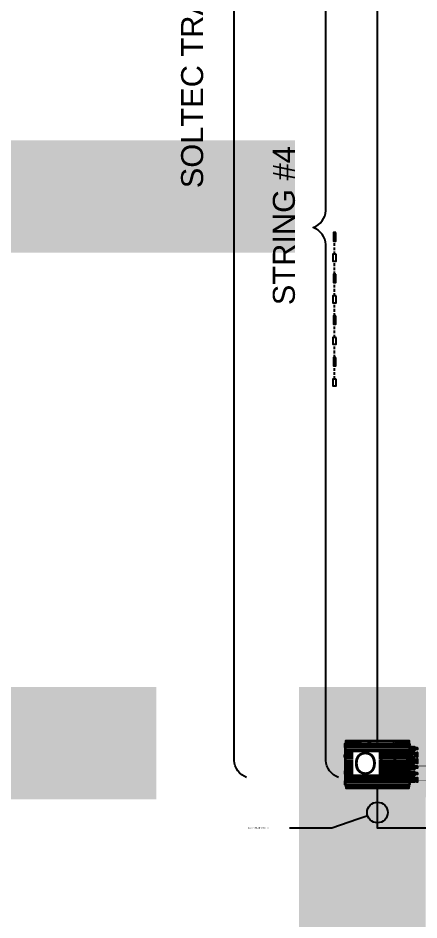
# Model space of a CAD drawing. Header units: feet. Extents: x -13743 to 68376, y -48 to 67763.
# Drawn here: x 1606.5 to 1642.8, y 63125 to 63206.8 of the extents above; entities that cross this region are included whole.
import ezdxf
from ezdxf import colors
from ezdxf.entities.mleader import LeaderData, LeaderLine
from ezdxf.enums import TextEntityAlignment as Align
from ezdxf.lldxf.tags import DXFTag
from ezdxf.math import Vec2, Vec3

# ---------------------------------------------------------------- set-up
doc = ezdxf.new("R2018")
doc.units = ezdxf.units.FT
doc.header["$MEASUREMENT"] = 0
doc.linetypes.add('HIDDEN', pattern=[0.375, 0.25, -0.125])
for name, color, linetype in [('E-CABL-DF', 10, 'DF_CABLE'), ('E-DC FEEDER', 10, 'DC TRUNK FEEDER'), ('E-HARN-COMP', 8, 'Continuous'), ('E-OPT', 10, 'Continuous'), ('E-TRNK-CABL-NEG', 6, 'HIDDEN'), ('E-TRUNK-CABLE-POS', 6, 'HIDDEN'), ('G-ANNO-TEXT', 1, 'Continuous'), ('G-TEXT', 7, 'Continuous')]:
    doc.layers.add(name, color=color, linetype=linetype)
doc.styles.add('NEI-A', font='arial.ttf')
doc.styles.get("Standard").update_dxf_attribs({"font": 'arial.ttf'})
tags = doc.linetypes.add('DC TRUNK FEEDER', pattern='A,0.5,-0.2,["DT",Standard,S=0.1,R=0,X=-0.1,Y=-0.05],-0.2', length=0.9).pattern_tags.tags
tags[6] = DXFTag(74, 10)
doc.linetypes.add('DF_CABLE', pattern='A,1,-0.2,["DF",Standard,S=0.1,R=0,X=-0.1,Y=-0.05],-0.2', length=1.4)

# ---------------------------------------------------------------- blocks, each defined once
blk = doc.blocks.new('sub-title')
at = {"color": 153, "lineweight": 30, "flags": 106}
blk.add_attdef('SUB_TITLE', text='', height=0.1875, dxfattribs=at).set_placement((0, 0.1875), align=Align.MIDDLE_CENTER)
blk = doc.blocks.new('AMPT-OPTIMIZER')
at = {"layer": 'E-OPT'}
for p, q in [((6.025, 3.759), (6.171, 3.765)), ((6.171, 3.395), (6.171, 3.407)), ((5.883, 3.023), (5.87, 3.023)), ((6.045, 3.13), (6.532, 3.13)), ((6.045, 3.042), (6.532, 3.042)), ((6.532, 3.033), (6.045, 3.033)), ((6.045, 2.534), (6.532, 2.534)), ((6.399, 2.897), (6.301, 2.897)), ((5.883, 2.428), (5.87, 2.428)), ((6.025, 2.075), (6.171, 2.081)), ((6.045, 2.447), (6.532, 2.447)), ((6.532, 2.438), (6.045, 2.438)), ((6.171, 1.71), (6.171, 1.723)), ((6.399, 2.302), (6.301, 2.302)), ((6.025, 1.495), (6.171, 1.5)), ((6.045, 0.85), (6.532, 0.85)), ((6.171, 1.13), (6.171, 1.143)), ((5.883, 0.744), (5.87, 0.744)), ((6.045, 0.763), (6.532, 0.763)), ((6.532, 0.753), (6.045, 0.753)), ((6.399, 0.618), (6.301, 0.618))]:
    blk.add_line(p, q, dxfattribs=at)
for points in [[(0, 4.218), (0, 4.34), (5.73, 4.34), (5.73, 4.218)], [(1.325, 0.123), (0, 0.123), (0, 4.218), (1.325, 4.218)], [(2.027, 4.218), (1.448, 4.218)], [(2.805, 4.218), (2.226, 4.218)], [(4.28, 4.218), (2.928, 4.218)], [(4.403, 4.218), (5.73, 4.218), (5.73, 0.123), (4.403, 0.123)], [(-0.089, 4.013), (-0.131, 4.013), (-0.131, 3.905), (-0.089, 3.905)], [(-0.089, 3.824), (-0.131, 3.824), (-0.131, 3.717), (-0.089, 3.717)], [(-0.028, 4.028), (0, 4.028)], [(0, 4.031), (5.73, 4.031)], [(0, 3.836), (5.73, 3.836)], [(0, 3.805), (5.73, 3.805)], [(0, 3.774), (5.73, 3.774)], [(0, 3.744), (5.73, 3.744)], [(0, 3.713), (5.73, 3.713)], [(0, 3.524), (5.73, 3.524)], [(0, 3.485), (5.73, 3.485)], [(0, 3.453), (5.73, 3.453)], [(0, 3.422), (5.73, 3.422)], [(0, 3.383), (5.73, 3.383)], [(5.73, 4.037), (5.775, 4.037), (5.775, 0.305), (5.73, 0.305)], [(5.775, 4.013), (5.817, 4.013), (5.817, 3.905), (5.775, 3.905)], [(5.775, 3.824), (5.817, 3.824), (5.817, 3.717), (5.775, 3.717)], [(5.9, 3.444), (5.971, 3.444), (5.971, 3.64), (5.9, 3.64)], [(6.112, 3.683), (6.112, 3.549), (6.112, 3.489)], [(6.171, 3.725), (6.171, 3.777), (6.196, 3.778)], [(6.196, 3.726), (6.196, 3.778), (6.254, 3.756), (6.254, 3.704)], [(-0.089, 2.924), (-0.131, 2.924), (-0.131, 3.032), (-0.089, 3.032)], [(-0.089, 2.8), (-0.131, 2.8), (-0.131, 2.907), (-0.089, 2.907)], [(0, 3.199), (5.73, 3.199)], [(0, 3.165), (5.73, 3.165)], [(0, 3.132), (5.73, 3.132)], [(0, 3.097), (5.73, 3.097)], [(0, 3.041), (5.73, 3.041)], [(0, 2.932), (5.73, 2.932)], [(0, 2.908), (5.73, 2.908)], [(0, 2.877), (5.73, 2.877)], [(0, 2.843), (5.73, 2.843)], [(0, 2.808), (5.73, 2.808)], [(0, 2.782), (5.73, 2.782)], [(0, 2.746), (5.73, 2.746)], [(0, 2.548), (5.73, 2.548)], [(0, 2.514), (5.73, 2.514)], [(0, 2.485), (5.73, 2.485)], [(5.775, 2.92), (5.817, 2.92), (5.817, 2.813), (5.775, 2.813)], [(5.87, 3.035), (5.87, 3.036), (5.855, 3.036)], [(5.897, 3.036), (5.883, 3.036), (5.883, 3.035)], [(0, 2.455), (5.73, 2.455)], [(0, 2.421), (5.73, 2.421)], [(0, 2.241), (5.73, 2.241)], [(0, 2.211), (5.73, 2.211)], [(0, 2.173), (5.73, 2.173)], [(0, 2.135), (5.73, 2.135)], [(0, 2.104), (5.73, 2.104)], [(0, 1.925), (5.73, 1.925)], [(0, 1.891), (5.73, 1.891)], [(0, 1.861), (5.73, 1.861)], [(0, 1.832), (5.73, 1.832)], [(0, 1.797), (5.73, 1.797)], [(5.87, 2.439), (5.87, 2.441), (5.855, 2.441)], [(5.897, 2.441), (5.883, 2.441), (5.883, 2.439)], [(5.9, 1.76), (5.971, 1.76), (5.971, 1.956), (5.9, 1.956)], [(6.112, 1.999), (6.112, 1.865), (6.112, 1.805)], [(6.171, 2.041), (6.171, 2.093), (6.196, 2.094)], [(6.196, 2.042), (6.196, 2.094), (6.254, 2.071), (6.254, 2.02)], [(-0.089, 1.541), (-0.131, 1.541), (-0.131, 1.434), (-0.089, 1.434)], [(-0.089, 1.417), (-0.131, 1.417), (-0.131, 1.31), (-0.089, 1.31)], [(0, 1.599), (5.73, 1.599)], [(0, 1.563), (5.73, 1.563)], [(0, 1.537), (5.73, 1.537)], [(0, 1.503), (5.73, 1.503)], [(0, 1.469), (5.73, 1.469)], [(0, 1.437), (5.73, 1.437)], [(0, 1.414), (5.73, 1.414)], [(0, 1.304), (5.73, 1.304)], [(0, 1.248), (5.73, 1.248)], [(0, 1.213), (5.73, 1.213)], [(0, 1.181), (5.73, 1.181)], [(0, 1.146), (5.73, 1.146)], [(0, 0.962), (5.73, 0.962)], [(0, 0.923), (5.73, 0.923)], [(0, 0.892), (5.73, 0.892)], [(0, 0.861), (5.73, 0.861)], [(0, 0.822), (5.73, 0.822)], [(5.775, 1.527), (5.817, 1.527), (5.817, 1.42), (5.775, 1.42)], [(5.9, 1.18), (5.971, 1.18), (5.971, 1.376), (5.9, 1.376)], [(6.112, 1.419), (6.112, 1.285), (6.112, 1.225)], [(6.171, 1.461), (6.171, 1.513), (6.196, 1.514)], [(6.196, 1.462), (6.196, 1.514), (6.254, 1.491), (6.254, 1.44)], [(-0.089, 0.624), (-0.131, 0.624), (-0.131, 0.517), (-0.089, 0.517)], [(-0.089, 0.433), (-0.131, 0.433), (-0.131, 0.326), (-0.089, 0.326)], [(-0.028, 0.313), (0, 0.313)], [(0, 0.633), (5.73, 0.633)], [(0, 0.602), (5.73, 0.602)], [(0, 0.571), (5.73, 0.571)], [(0, 0.54), (5.73, 0.54)], [(0, 0.51), (5.73, 0.51)], [(0, 0.311), (5.73, 0.311)], [(0, 0.123), (0, 0), (5.73, 0), (5.73, 0.123)], [(2.027, 0.123), (1.448, 0.123)], [(2.805, 0.123), (2.226, 0.123)], [(4.28, 0.123), (2.928, 0.123)], [(5.775, 0.624), (5.817, 0.624), (5.817, 0.517), (5.775, 0.517)], [(5.775, 0.433), (5.817, 0.433), (5.817, 0.326), (5.775, 0.326)], [(5.87, 0.755), (5.87, 0.757), (5.855, 0.757)], [(5.897, 0.757), (5.883, 0.757), (5.883, 0.755)]]:
    blk.add_lwpolyline(points, dxfattribs=at)
for points in [[(-0.028, 0.305), (-0.028, 4.037), (-0.089, 4.037), (-0.089, 0.305)], [(5.869, 3.553), (5.869, 3.592), (5.882, 3.592), (5.882, 3.553)], [(1.443, 2.652), (1.478, 2.652), (1.478, 2.634), (1.443, 2.634), (1.443, 2.6), (1.426, 2.6), (1.426, 2.634), (1.391, 2.634), (1.391, 2.652), (1.426, 2.652), (1.426, 2.686), (1.443, 2.686)], [(1.994, 2.652), (2.029, 2.652), (2.029, 2.634), (1.994, 2.634), (1.994, 2.6), (1.977, 2.6), (1.977, 2.634), (1.942, 2.634), (1.942, 2.652), (1.977, 2.652), (1.977, 2.686), (1.994, 2.686)], [(5.855, 3.046), (5.855, 3.035), (5.87, 3.035), (5.87, 3.022), (5.883, 3.022), (5.883, 3.035), (5.897, 3.035), (5.897, 3.046), (5.883, 3.046), (5.883, 3.06), (5.87, 3.06), (5.87, 3.046)], [(5.855, 2.451), (5.855, 2.439), (5.87, 2.439), (5.87, 2.426), (5.883, 2.426), (5.883, 2.439), (5.897, 2.439), (5.897, 2.451), (5.883, 2.451), (5.883, 2.465), (5.87, 2.465), (5.87, 2.451)], [(1.443, 1.689), (1.478, 1.689), (1.478, 1.706), (1.443, 1.706), (1.443, 1.741), (1.426, 1.741), (1.426, 1.706), (1.391, 1.706), (1.391, 1.689), (1.426, 1.689), (1.426, 1.654), (1.443, 1.654)], [(1.994, 1.689), (2.029, 1.689), (2.029, 1.706), (1.994, 1.706), (1.994, 1.741), (1.977, 1.741), (1.977, 1.706), (1.942, 1.706), (1.942, 1.689), (1.977, 1.689), (1.977, 1.654), (1.994, 1.654)], [(5.869, 1.869), (5.869, 1.908), (5.882, 1.908), (5.882, 1.869)], [(5.869, 1.289), (5.869, 1.327), (5.882, 1.327), (5.882, 1.289)], [(5.855, 0.767), (5.855, 0.755), (5.87, 0.755), (5.87, 0.742), (5.883, 0.742), (5.883, 0.755), (5.897, 0.755), (5.897, 0.767), (5.883, 0.767), (5.883, 0.781), (5.87, 0.781), (5.87, 0.767)]]:
    blk.add_lwpolyline(points, close=True, dxfattribs=at)
for points in [[(6.025, 3.707), (6.177, 3.713), (6.171, 3.725), (6.196, 3.726), (6.254, 3.704), (6.254, 3.699, -0.417336), (6.248, 3.693), (6.029, 3.684, 0.407505), (6.025, 3.681)], [(6.025, 3.413), (6.177, 3.407), (6.171, 3.395), (6.196, 3.394), (6.254, 3.416), (6.254, 3.421, 0.417361), (6.248, 3.427), (6.029, 3.436, -0.407434), (6.025, 3.439)], [(6.025, 2.023), (6.177, 2.029), (6.171, 2.041), (6.196, 2.042), (6.254, 2.02), (6.254, 2.015, -0.417336), (6.248, 2.009), (6.029, 2, 0.407505), (6.025, 1.996)], [(6.025, 1.728), (6.177, 1.723), (6.171, 1.71), (6.196, 1.71), (6.254, 1.732), (6.254, 1.737, 0.417361), (6.248, 1.743), (6.029, 1.751, -0.407434), (6.025, 1.755)], [(6.025, 1.443), (6.177, 1.449), (6.171, 1.461), (6.196, 1.462), (6.254, 1.44), (6.254, 1.434, -0.417336), (6.248, 1.428), (6.029, 1.42, 0.407505), (6.025, 1.416)], [(6.025, 1.148), (6.177, 1.143), (6.171, 1.13), (6.196, 1.129), (6.254, 1.152), (6.254, 1.157, 0.417361), (6.248, 1.163), (6.029, 1.171, -0.407434), (6.025, 1.175)]]:
    blk.add_lwpolyline(points, format="xyb", dxfattribs=at)
for centre, radius in [((1.386, 4.218), 0.0616), ((2.126, 4.218), 0.0994), ((2.126, 4.218), 0.0473), ((2.126, 4.218), 0.0136), ((2.866, 4.218), 0.0616), ((4.341, 4.218), 0.0616), ((5.874, 3.572), 0.0426), ((1.435, 2.643), 0.0939), ((1.986, 2.643), 0.0939), ((5.877, 3.04), 0.0426), ((5.877, 2.444), 0.0426), ((1.435, 1.697), 0.0939), ((1.986, 1.697), 0.0939), ((5.874, 1.888), 0.0426), ((5.874, 1.308), 0.0426), ((1.386, 0.123), 0.0616), ((2.126, 0.123), 0.0994), ((2.126, 0.123), 0.0473), ((2.126, 0.123), 0.0136), ((2.866, 0.123), 0.0616), ((4.341, 0.123), 0.0616), ((5.877, 0.76), 0.0426)]:
    blk.add_circle(centre, radius, dxfattribs=at)
for points, degree, knots in [([(5.817, 3.781), (6.025, 3.781), (6.025, 3.691), (6.025, 3.685), (6.025, 3.588), (6.025, 3.496), (6.025, 3.399), (6.025, 3.395), (6.025, 3.39), (5.775, 3.39)], 1, [0.137833, 0.137833, 0.8295, 1.8295, 2.8295, 3.8295, 4.781137, 5.781137, 6.781137, 7.781137, 8.528711, 8.528711]), ([(5.9, 3.606), (5.9, 3.617), (5.9, 3.629), (5.9, 3.64), (5.892, 3.644), (5.876, 3.652), (5.842, 3.667), (5.817, 3.678), (5.8, 3.685), (5.8, 3.686), (5.798, 3.686), (5.795, 3.688), (5.794, 3.689), (5.793, 3.69), (5.793, 3.691), (5.793, 3.691), (5.793, 3.592), (5.793, 3.494), (5.793, 3.395), (5.793, 3.395), (5.793, 3.395), (5.794, 3.396), (5.796, 3.397), (5.798, 3.398), (5.8, 3.399), (5.8, 3.399), (5.817, 3.406), (5.842, 3.417), (5.876, 3.432), (5.892, 3.44), (5.9, 3.444), (5.9, 3.475), (5.9, 3.507), (5.9, 3.539)], 3, [0, 0, 0, 0, 0.175489, 0.175489, 0.175489, 0.425436, 0.675194, 1.175489, 1.175489, 1.175489, 1.339863, 1.811084, 1.995544, 2.099777, 2.175489, 2.175489, 2.175489, 3.175489, 3.175489, 3.175489, 3.20703, 3.28519, 3.460771, 3.984033, 4.175489, 4.175489, 4.175489, 4.676213, 4.925949, 5.175489, 5.175489, 5.175489, 5.657834, 5.657834, 5.657834, 5.657834]), ([(5.971, 3.64), (5.976, 3.636), (5.986, 3.629), (6, 3.616), (6.011, 3.605), (6.02, 3.596), (6.024, 3.591), (6.025, 3.588), (6.025, 3.557), (6.025, 3.527), (6.025, 3.496), (6.024, 3.493), (6.02, 3.489), (6.012, 3.479), (6, 3.468), (5.986, 3.456), (5.976, 3.448), (5.971, 3.444)], 3, [0, 0, 0, 0, 0.249655, 0.499064, 0.749429, 0.874826, 1, 1, 1, 2, 2, 2, 2.121887, 2.244534, 2.492906, 2.745645, 3, 3, 3, 3]), ([(6.496, 3.659), (6.496, 3.659), (6.496, 3.659), (6.496, 3.658), (6.496, 3.657), (6.496, 3.655), (6.496, 3.654), (6.496, 3.653), (6.496, 3.655), (6.497, 3.657), (6.496, 3.66), (6.496, 3.663), (6.495, 3.664), (6.494, 3.665), (6.493, 3.667), (6.491, 3.668), (6.49, 3.668), (6.489, 3.668), (6.487, 3.669), (6.486, 3.669), (6.486, 3.669), (6.366, 3.669), (6.246, 3.669), (6.125, 3.669)], 3, [0, 0, 0, 0, 0.00679, 0.082907, 0.273787, 0.579512, 1, 1, 1, 1.184323, 1.369552, 1.431018, 1.494647, 1.57509, 1.669545, 1.75354, 1.803206, 1.860768, 1.942971, 2, 2, 2, 3, 3, 3, 3]), ([(6.125, 3.638), (6.246, 3.638), (6.366, 3.638), (6.486, 3.638), (6.487, 3.638), (6.488, 3.638), (6.49, 3.638), (6.491, 3.639), (6.493, 3.64), (6.494, 3.641), (6.495, 3.642), (6.496, 3.644), (6.497, 3.648), (6.497, 3.651), (6.496, 3.653), (6.496, 3.652), (6.496, 3.649), (6.496, 3.644), (6.496, 3.639), (6.496, 3.635), (6.496, 3.631), (6.496, 3.626), (6.496, 3.62), (6.496, 3.614), (6.496, 3.607), (6.496, 3.6), (6.496, 3.592), (6.496, 3.585), (6.496, 3.578), (6.496, 3.571), (6.496, 3.565), (6.496, 3.56), (6.496, 3.558), (6.496, 3.555), (6.496, 3.55), (6.496, 3.542), (6.496, 3.536), (6.496, 3.532), (6.496, 3.529), (6.496, 3.525), (6.496, 3.522), (6.496, 3.519), (6.496, 3.516), (6.496, 3.514), (6.496, 3.513), (6.496, 3.513), (6.496, 3.513)], 3, [0, 0, 0, 0, 1, 1, 1, 1.083046, 1.158085, 1.262935, 1.337098, 1.402233, 1.482349, 1.555826, 1.696592, 2, 2, 2, 2.04231, 2.094742, 2.1573, 2.195082, 2.234864, 2.276646, 2.343067, 2.413996, 2.488015, 2.563526, 2.640518, 2.718997, 2.791295, 2.862229, 2.931799, 3, 3, 3, 3.1834, 3.352569, 3.507508, 3.584771, 3.655787, 3.720526, 3.805907, 3.877192, 3.933172, 3.972439, 3.994995, 4, 4, 4, 4]), ([(6.495, 3.507), (6.494, 3.507), (6.494, 3.506), (6.493, 3.505), (6.491, 3.504), (6.489, 3.503), (6.487, 3.503), (6.486, 3.503), (6.486, 3.503), (6.366, 3.503), (6.246, 3.503), (6.125, 3.503)], 3, [0, 0, 0, 0, 0.056801, 0.266575, 0.453065, 0.690822, 0.873365, 1, 1, 1, 2, 2, 2, 2]), ([(6.495, 3.665), (6.495, 3.665), (6.495, 3.664), (6.495, 3.663), (6.496, 3.663), (6.496, 3.662), (6.496, 3.661), (6.496, 3.66), (6.496, 3.66), (6.496, 3.659), (6.496, 3.659)], 3, [0, 0, 0, 0, 0.122148, 0.248297, 0.373015, 0.498504, 0.624821, 0.749092, 0.874878, 1, 1, 1, 1]), ([(6.496, 3.513), (6.496, 3.513), (6.496, 3.512), (6.496, 3.511), (6.496, 3.511), (6.496, 3.51), (6.496, 3.509), (6.495, 3.508), (6.495, 3.508), (6.495, 3.507), (6.495, 3.507)], 3, [0, 0, 0, 0, 0.125061, 0.250714, 0.374997, 0.501326, 0.626689, 0.751419, 0.874759, 1, 1, 1, 1]), ([(6.405, 3.219), (6.405, 3.218), (6.405, 3.216), (6.405, 3.183), (6.301, 3.183), (6.301, 3.195), (6.301, 3.204), (6.282, 3.224), (5.775, 3.224)], 1, [0, 0, 1, 2, 3, 4, 5, 6, 7, 7.955035, 7.955035]), ([(6.405, 2.624), (6.405, 2.623), (6.405, 2.62), (6.405, 2.588), (6.301, 2.588), (6.301, 2.6), (6.301, 2.609), (6.282, 2.628), (5.775, 2.628)], 1, [0, 0, 1, 2, 3, 4, 5, 6, 7, 7.955035, 7.955035]), ([(5.928, 3.173), (5.912, 3.181), (5.881, 3.196), (5.85, 3.209), (5.834, 3.216), (5.833, 3.216), (5.832, 3.217), (5.83, 3.217), (5.828, 3.219), (5.827, 3.219), (5.827, 3.219), (5.827, 3.219), (5.827, 3.127), (5.827, 3.034), (5.827, 2.942), (5.827, 2.942), (5.827, 2.942), (5.828, 2.943), (5.829, 2.945), (5.832, 2.946), (5.833, 2.947), (5.834, 2.947), (5.85, 2.954), (5.881, 2.967), (5.912, 2.982), (5.928, 2.989), (5.967, 2.989), (6.006, 2.989), (6.045, 2.989), (6.045, 3.051), (6.045, 3.112), (6.045, 3.173), (6.006, 3.173), (5.967, 3.173), (5.928, 3.173), (5.928, 3.112), (5.928, 3.051), (5.928, 2.989)], 3, [0, 0, 0, 0, 0.499249, 1, 1, 1, 1.191456, 1.714328, 1.889909, 1.968408, 2, 2, 2, 3, 3, 3, 3.075721, 3.180211, 3.36466, 3.835604, 4, 4, 4, 4.500323, 5, 5, 5, 6, 6, 6, 7, 7, 7, 8, 8, 8, 9, 9, 9, 9]), ([(5.928, 2.578), (5.912, 2.585), (5.881, 2.6), (5.85, 2.614), (5.834, 2.62), (5.833, 2.62), (5.832, 2.621), (5.83, 2.622), (5.828, 2.623), (5.827, 2.623), (5.827, 2.624), (5.827, 2.624), (5.827, 2.531), (5.827, 2.439), (5.827, 2.346), (5.827, 2.346), (5.827, 2.347), (5.828, 2.348), (5.829, 2.349), (5.832, 2.351), (5.833, 2.351), (5.834, 2.351), (5.85, 2.358), (5.881, 2.372), (5.912, 2.386), (5.928, 2.394), (5.967, 2.394), (6.006, 2.394), (6.045, 2.394), (6.045, 2.455), (6.045, 2.517), (6.045, 2.578), (6.006, 2.578), (5.967, 2.578), (5.928, 2.578), (5.928, 2.517), (5.928, 2.455), (5.928, 2.394)], 3, [0, 0, 0, 0, 0.499249, 1, 1, 1, 1.191456, 1.714328, 1.889909, 1.968408, 2, 2, 2, 3, 3, 3, 3.075721, 3.180211, 3.36466, 3.835604, 4, 4, 4, 4.500323, 5, 5, 5, 6, 6, 6, 7, 7, 7, 8, 8, 8, 9, 9, 9, 9]), ([(6.282, 3.224), (6.282, 3.222), (6.282, 3.221), (6.282, 3.219), (6.282, 3.219), (6.282, 3.219), (6.283, 3.218), (6.283, 3.217), (6.284, 3.216), (6.284, 3.216), (6.29, 3.209), (6.296, 3.202), (6.301, 3.195)], 3, [0, 0, 0, 0, 1, 1, 1, 1.133744, 1.328934, 1.783703, 2, 2, 2, 3, 3, 3, 3]), ([(6.301, 2.967), (6.296, 2.96), (6.29, 2.954), (6.284, 2.947), (6.284, 2.947), (6.283, 2.946), (6.282, 2.944), (6.282, 2.943), (6.282, 2.942), (6.282, 2.942), (6.282, 2.913), (6.282, 2.885), (6.282, 2.857), (6.288, 2.863), (6.295, 2.87), (6.301, 2.876), (6.301, 2.907), (6.301, 2.937), (6.301, 2.967), (6.301, 2.971), (6.301, 2.975), (6.301, 2.979), (6.336, 2.979), (6.37, 2.979), (6.405, 2.979)], 3, [0, 0, 0, 0, 1, 1, 1, 1.158896, 1.546272, 1.765764, 2, 2, 2, 3, 3, 3, 4, 4, 4, 5, 5, 5, 6, 6, 6, 7, 7, 7, 7]), ([(6.282, 2.628), (6.282, 2.627), (6.282, 2.625), (6.282, 2.624), (6.282, 2.624), (6.282, 2.623), (6.283, 2.622), (6.283, 2.621), (6.284, 2.62), (6.284, 2.62), (6.29, 2.614), (6.296, 2.607), (6.301, 2.6)], 3, [0, 0, 0, 0, 1, 1, 1, 1.133744, 1.328934, 1.783703, 2, 2, 2, 3, 3, 3, 3]), ([(5.775, 2.097), (6.025, 2.097), (6.025, 2.007), (6.025, 2.001), (6.025, 1.904), (6.025, 1.812), (6.025, 1.715), (6.025, 1.711), (6.025, 1.706), (5.775, 1.706)], 1, [0, 0, 0.8295, 1.8295, 2.8295, 3.8295, 4.781137, 5.781137, 6.781137, 7.781137, 8.528711, 8.528711]), ([(5.9, 1.922), (5.9, 1.933), (5.9, 1.945), (5.9, 1.956), (5.892, 1.96), (5.876, 1.968), (5.842, 1.983), (5.817, 1.994), (5.8, 2.001), (5.8, 2.001), (5.798, 2.002), (5.795, 2.003), (5.794, 2.005), (5.793, 2.006), (5.793, 2.007), (5.793, 2.007), (5.793, 1.908), (5.793, 1.81), (5.793, 1.711), (5.793, 1.711), (5.793, 1.711), (5.794, 1.712), (5.796, 1.713), (5.798, 1.714), (5.8, 1.714), (5.8, 1.715), (5.817, 1.722), (5.842, 1.733), (5.876, 1.748), (5.892, 1.756), (5.9, 1.76), (5.9, 1.791), (5.9, 1.823), (5.9, 1.854)], 3, [0, 0, 0, 0, 0.175489, 0.175489, 0.175489, 0.425436, 0.675194, 1.175489, 1.175489, 1.175489, 1.339863, 1.811084, 1.995544, 2.099777, 2.175489, 2.175489, 2.175489, 3.175489, 3.175489, 3.175489, 3.20703, 3.28519, 3.460771, 3.984033, 4.175489, 4.175489, 4.175489, 4.676213, 4.925949, 5.175489, 5.175489, 5.175489, 5.657834, 5.657834, 5.657834, 5.657834]), ([(5.971, 1.956), (5.976, 1.952), (5.986, 1.944), (6, 1.932), (6.011, 1.921), (6.02, 1.912), (6.024, 1.907), (6.025, 1.904), (6.025, 1.873), (6.025, 1.843), (6.025, 1.812), (6.024, 1.809), (6.02, 1.805), (6.012, 1.795), (6, 1.784), (5.986, 1.772), (5.976, 1.764), (5.971, 1.76)], 3, [0, 0, 0, 0, 0.249655, 0.499064, 0.749429, 0.874826, 1, 1, 1, 2, 2, 2, 2.121887, 2.244534, 2.492906, 2.745645, 3, 3, 3, 3]), ([(6.496, 1.975), (6.496, 1.975), (6.496, 1.975), (6.496, 1.974), (6.496, 1.973), (6.496, 1.971), (6.496, 1.97), (6.496, 1.969), (6.496, 1.97), (6.497, 1.973), (6.496, 1.976), (6.496, 1.978), (6.495, 1.98), (6.494, 1.981), (6.493, 1.983), (6.491, 1.983), (6.49, 1.984), (6.489, 1.984), (6.487, 1.985), (6.486, 1.985), (6.486, 1.985), (6.366, 1.985), (6.246, 1.985), (6.125, 1.985)], 3, [0, 0, 0, 0, 0.00679, 0.082907, 0.273787, 0.579512, 1, 1, 1, 1.184323, 1.369552, 1.431018, 1.494647, 1.57509, 1.669545, 1.75354, 1.803206, 1.860768, 1.942971, 2, 2, 2, 3, 3, 3, 3]), ([(6.125, 1.954), (6.246, 1.954), (6.366, 1.954), (6.486, 1.954), (6.487, 1.954), (6.488, 1.954), (6.49, 1.954), (6.491, 1.955), (6.493, 1.956), (6.494, 1.957), (6.495, 1.958), (6.496, 1.96), (6.497, 1.964), (6.497, 1.967), (6.496, 1.969), (6.496, 1.968), (6.496, 1.965), (6.496, 1.96), (6.496, 1.955), (6.496, 1.951), (6.496, 1.947), (6.496, 1.942), (6.496, 1.936), (6.496, 1.93), (6.496, 1.923), (6.496, 1.915), (6.496, 1.908), (6.496, 1.901), (6.496, 1.894), (6.496, 1.887), (6.496, 1.88), (6.496, 1.876), (6.496, 1.874), (6.496, 1.871), (6.496, 1.866), (6.496, 1.858), (6.496, 1.852), (6.496, 1.848), (6.496, 1.844), (6.496, 1.841), (6.496, 1.838), (6.496, 1.835), (6.496, 1.832), (6.496, 1.83), (6.496, 1.829), (6.496, 1.829), (6.496, 1.829)], 3, [0, 0, 0, 0, 1, 1, 1, 1.083046, 1.158085, 1.262935, 1.337098, 1.402233, 1.482349, 1.555826, 1.696592, 2, 2, 2, 2.04231, 2.094742, 2.1573, 2.195082, 2.234864, 2.276646, 2.343067, 2.413996, 2.488015, 2.563526, 2.640518, 2.718997, 2.791295, 2.862229, 2.931799, 3, 3, 3, 3.1834, 3.352569, 3.507508, 3.584771, 3.655787, 3.720526, 3.805907, 3.877192, 3.933172, 3.972439, 3.994995, 4, 4, 4, 4]), ([(6.495, 1.823), (6.494, 1.823), (6.494, 1.822), (6.493, 1.821), (6.491, 1.82), (6.489, 1.819), (6.487, 1.819), (6.486, 1.819), (6.486, 1.819), (6.366, 1.819), (6.246, 1.819), (6.125, 1.819)], 3, [0, 0, 0, 0, 0.056801, 0.266575, 0.453065, 0.690822, 0.873365, 1, 1, 1, 2, 2, 2, 2]), ([(6.301, 2.372), (6.296, 2.365), (6.29, 2.358), (6.284, 2.351), (6.284, 2.351), (6.283, 2.35), (6.282, 2.349), (6.282, 2.347), (6.282, 2.347), (6.282, 2.346), (6.282, 2.318), (6.282, 2.29), (6.282, 2.261), (6.288, 2.268), (6.295, 2.275), (6.301, 2.281), (6.301, 2.311), (6.301, 2.341), (6.301, 2.372), (6.301, 2.376), (6.301, 2.38), (6.301, 2.384), (6.336, 2.384), (6.37, 2.384), (6.405, 2.384)], 3, [0, 0, 0, 0, 1, 1, 1, 1.158896, 1.546272, 1.765764, 2, 2, 2, 3, 3, 3, 4, 4, 4, 5, 5, 5, 6, 6, 6, 7, 7, 7, 7]), ([(6.495, 1.981), (6.495, 1.98), (6.495, 1.98), (6.495, 1.979), (6.496, 1.979), (6.496, 1.978), (6.496, 1.977), (6.496, 1.976), (6.496, 1.975), (6.496, 1.975), (6.496, 1.975)], 3, [0, 0, 0, 0, 0.122148, 0.248297, 0.373015, 0.498504, 0.624821, 0.749092, 0.874878, 1, 1, 1, 1]), ([(6.496, 1.829), (6.496, 1.829), (6.496, 1.828), (6.496, 1.827), (6.496, 1.826), (6.496, 1.826), (6.496, 1.825), (6.495, 1.824), (6.495, 1.823), (6.495, 1.823), (6.495, 1.823)], 3, [0, 0, 0, 0, 0.125061, 0.250714, 0.374997, 0.501326, 0.626689, 0.751419, 0.874759, 1, 1, 1, 1]), ([(5.817, 1.517), (6.025, 1.517), (6.025, 1.427), (6.025, 1.421), (6.025, 1.324), (6.025, 1.232), (6.025, 1.135), (6.025, 1.131), (6.025, 1.126), (5.775, 1.126)], 1, [0.137833, 0.137833, 0.8295, 1.8295, 2.8295, 3.8295, 4.781137, 5.781137, 6.781137, 7.781137, 8.528711, 8.528711]), ([(6.405, 0.94), (6.405, 0.938), (6.405, 0.936), (6.405, 0.904), (6.301, 0.904), (6.301, 0.916), (6.301, 0.924), (6.282, 0.944), (5.775, 0.944)], 1, [0, 0, 1, 2, 3, 4, 5, 6, 7, 7.955035, 7.955035]), ([(5.793, 1.131), (5.793, 1.131), (5.793, 1.131), (5.794, 1.132), (5.796, 1.133), (5.798, 1.134), (5.8, 1.134), (5.8, 1.135), (5.817, 1.142), (5.842, 1.152), (5.876, 1.168), (5.892, 1.176), (5.9, 1.18), (5.9, 1.211), (5.9, 1.243), (5.9, 1.274)], 3, [2, 2, 2, 2, 2.031541, 2.109701, 2.285282, 2.808544, 3, 3, 3, 3.500724, 3.75046, 4, 4, 4, 4.482346, 4.482346, 4.482346, 4.482346]), ([(5.9, 1.342), (5.9, 1.353), (5.9, 1.365), (5.9, 1.376), (5.892, 1.38), (5.876, 1.388), (5.843, 1.403), (5.819, 1.413), (5.803, 1.42)], 3, [4.824511, 4.824511, 4.824511, 4.824511, 5, 5, 5, 5.249947, 5.499706, 5.975484, 5.975484, 5.975484, 5.975484]), ([(5.928, 0.894), (5.912, 0.901), (5.881, 0.916), (5.85, 0.929), (5.834, 0.936), (5.833, 0.936), (5.832, 0.937), (5.83, 0.938), (5.828, 0.939), (5.827, 0.939), (5.827, 0.94), (5.827, 0.94), (5.827, 0.847), (5.827, 0.755), (5.827, 0.662), (5.827, 0.662), (5.827, 0.663), (5.828, 0.664), (5.829, 0.665), (5.832, 0.666), (5.833, 0.667), (5.834, 0.667), (5.85, 0.674), (5.881, 0.687), (5.912, 0.702), (5.928, 0.71), (5.967, 0.71), (6.006, 0.71), (6.045, 0.71), (6.045, 0.771), (6.045, 0.832), (6.045, 0.894), (6.006, 0.894), (5.967, 0.894), (5.928, 0.894), (5.928, 0.832), (5.928, 0.771), (5.928, 0.71)], 3, [0, 0, 0, 0, 0.499249, 1, 1, 1, 1.191456, 1.714328, 1.889909, 1.968408, 2, 2, 2, 3, 3, 3, 3.075721, 3.180211, 3.36466, 3.835604, 4, 4, 4, 4.500323, 5, 5, 5, 6, 6, 6, 7, 7, 7, 8, 8, 8, 9, 9, 9, 9]), ([(5.971, 1.376), (5.976, 1.372), (5.986, 1.364), (6, 1.352), (6.011, 1.341), (6.02, 1.331), (6.024, 1.327), (6.025, 1.324), (6.025, 1.293), (6.025, 1.262), (6.025, 1.232), (6.024, 1.229), (6.02, 1.224), (6.012, 1.215), (6, 1.204), (5.986, 1.192), (5.976, 1.184), (5.971, 1.18)], 3, [0, 0, 0, 0, 0.249655, 0.499064, 0.749429, 0.874826, 1, 1, 1, 2, 2, 2, 2.121887, 2.244534, 2.492906, 2.745645, 3, 3, 3, 3]), ([(6.496, 1.395), (6.496, 1.395), (6.496, 1.395), (6.496, 1.394), (6.496, 1.393), (6.496, 1.391), (6.496, 1.39), (6.496, 1.389), (6.496, 1.39), (6.497, 1.393), (6.496, 1.396), (6.496, 1.398), (6.495, 1.4), (6.494, 1.401), (6.493, 1.402), (6.491, 1.403), (6.49, 1.404), (6.489, 1.404), (6.487, 1.404), (6.486, 1.404), (6.486, 1.404), (6.366, 1.404), (6.246, 1.404), (6.125, 1.404)], 3, [0, 0, 0, 0, 0.00679, 0.082907, 0.273787, 0.579512, 1, 1, 1, 1.184323, 1.369552, 1.431018, 1.494647, 1.57509, 1.669545, 1.75354, 1.803206, 1.860768, 1.942971, 2, 2, 2, 3, 3, 3, 3]), ([(6.125, 1.374), (6.246, 1.374), (6.366, 1.374), (6.486, 1.374), (6.487, 1.374), (6.488, 1.374), (6.49, 1.374), (6.491, 1.375), (6.493, 1.376), (6.494, 1.377), (6.495, 1.378), (6.496, 1.38), (6.497, 1.384), (6.497, 1.387), (6.496, 1.389), (6.496, 1.388), (6.496, 1.385), (6.496, 1.38), (6.496, 1.375), (6.496, 1.37), (6.496, 1.367), (6.496, 1.362), (6.496, 1.356), (6.496, 1.35), (6.496, 1.343), (6.496, 1.335), (6.496, 1.328), (6.496, 1.321), (6.496, 1.314), (6.496, 1.307), (6.496, 1.3), (6.496, 1.296), (6.496, 1.294), (6.496, 1.291), (6.496, 1.286), (6.496, 1.278), (6.496, 1.272), (6.496, 1.268), (6.496, 1.264), (6.496, 1.261), (6.496, 1.258), (6.496, 1.254), (6.496, 1.252), (6.496, 1.25), (6.496, 1.249), (6.496, 1.249), (6.496, 1.249)], 3, [0, 0, 0, 0, 1, 1, 1, 1.083046, 1.158085, 1.262935, 1.337098, 1.402233, 1.482349, 1.555826, 1.696592, 2, 2, 2, 2.04231, 2.094742, 2.1573, 2.195082, 2.234864, 2.276646, 2.343067, 2.413996, 2.488015, 2.563526, 2.640518, 2.718997, 2.791295, 2.862229, 2.931799, 3, 3, 3, 3.1834, 3.352569, 3.507508, 3.584771, 3.655787, 3.720526, 3.805907, 3.877192, 3.933172, 3.972439, 3.994995, 4, 4, 4, 4]), ([(6.495, 1.243), (6.494, 1.243), (6.494, 1.242), (6.493, 1.241), (6.491, 1.24), (6.489, 1.239), (6.487, 1.239), (6.486, 1.239), (6.486, 1.239), (6.366, 1.239), (6.246, 1.239), (6.125, 1.239)], 3, [0, 0, 0, 0, 0.056801, 0.266575, 0.453065, 0.690822, 0.873365, 1, 1, 1, 2, 2, 2, 2]), ([(6.282, 0.944), (6.282, 0.943), (6.282, 0.941), (6.282, 0.94), (6.282, 0.939), (6.282, 0.939), (6.283, 0.938), (6.283, 0.937), (6.284, 0.936), (6.284, 0.936), (6.29, 0.929), (6.296, 0.923), (6.301, 0.916)], 3, [0, 0, 0, 0, 1, 1, 1, 1.133744, 1.328934, 1.783703, 2, 2, 2, 3, 3, 3, 3]), ([(6.495, 1.401), (6.495, 1.4), (6.495, 1.4), (6.495, 1.399), (6.496, 1.398), (6.496, 1.398), (6.496, 1.397), (6.496, 1.396), (6.496, 1.395), (6.496, 1.395), (6.496, 1.395)], 3, [0, 0, 0, 0, 0.122148, 0.248297, 0.373015, 0.498504, 0.624821, 0.749092, 0.874878, 1, 1, 1, 1]), ([(6.496, 1.249), (6.496, 1.248), (6.496, 1.248), (6.496, 1.247), (6.496, 1.246), (6.496, 1.246), (6.496, 1.245), (6.495, 1.244), (6.495, 1.243), (6.495, 1.243), (6.495, 1.243)], 3, [0, 0, 0, 0, 0.125061, 0.250714, 0.374997, 0.501326, 0.626689, 0.751419, 0.874759, 1, 1, 1, 1]), ([(6.301, 0.688), (6.296, 0.681), (6.29, 0.674), (6.284, 0.667), (6.284, 0.667), (6.283, 0.666), (6.282, 0.665), (6.282, 0.663), (6.282, 0.662), (6.282, 0.662), (6.282, 0.634), (6.282, 0.606), (6.282, 0.577), (6.288, 0.584), (6.295, 0.59), (6.301, 0.597), (6.301, 0.627), (6.301, 0.657), (6.301, 0.688), (6.301, 0.692), (6.301, 0.696), (6.301, 0.7), (6.336, 0.7), (6.37, 0.7), (6.405, 0.7)], 3, [0, 0, 0, 0, 1, 1, 1, 1.158896, 1.546272, 1.765764, 2, 2, 2, 3, 3, 3, 4, 4, 4, 5, 5, 5, 6, 6, 6, 7, 7, 7, 7])]:
    blk.add_open_spline(points, degree=degree, knots=knots, dxfattribs=at)
for points in [[(6.026, 3.683), (6.112, 3.683), (6.125, 3.669), (6.125, 3.638), (6.125, 3.503), (6.125, 3.502), (6.112, 3.489), (6.025, 3.489)], [(6.254, 3.756), (6.254, 3.75), (6.254, 3.75), (6.254, 3.698)], [(5.817, 2.857), (6.282, 2.857)], [(6.045, 3.122), (6.532, 3.122), (6.532, 3.13), (6.532, 3.216), (6.532, 3.219), (6.532, 3.224), (6.405, 3.224), (6.399, 3.218), (6.399, 3.213), (6.405, 3.219), (6.405, 3.224)], [(6.045, 2.526), (6.532, 2.526), (6.532, 2.534), (6.532, 2.62), (6.532, 2.624), (6.532, 2.628), (6.405, 2.628), (6.399, 2.622), (6.399, 2.618), (6.405, 2.624), (6.405, 2.628)], [(6.405, 3.218), (6.399, 3.213), (6.399, 3.183)], [(6.405, 2.944), (6.405, 2.947), (6.405, 2.979), (6.399, 2.977), (6.399, 2.945), (6.405, 2.944), (6.405, 2.942), (6.405, 2.857), (6.532, 2.857), (6.532, 2.942), (6.532, 2.947), (6.532, 3.033), (6.532, 3.042), (6.532, 3.122)], [(6.399, 2.945), (6.399, 2.863), (6.405, 2.857)], [(6.405, 2.623), (6.399, 2.618), (6.399, 2.588)], [(6.405, 2.349), (6.405, 2.351), (6.405, 2.384), (6.399, 2.382), (6.399, 2.349), (6.405, 2.349), (6.405, 2.346), (6.405, 2.261), (6.532, 2.261), (6.532, 2.346), (6.532, 2.351), (6.532, 2.438), (6.532, 2.447), (6.532, 2.526)], [(5.775, 2.261), (6.282, 2.261)], [(6.026, 1.999), (6.112, 1.999), (6.125, 1.985), (6.125, 1.954), (6.125, 1.819), (6.125, 1.818), (6.112, 1.805), (6.025, 1.805)], [(6.254, 2.071), (6.254, 2.066), (6.254, 2.066), (6.254, 2.014)], [(6.399, 2.349), (6.399, 2.267), (6.405, 2.261)], [(6.026, 1.419), (6.112, 1.419), (6.125, 1.405), (6.125, 1.374), (6.125, 1.239), (6.125, 1.238), (6.112, 1.225), (6.025, 1.225)], [(6.045, 0.842), (6.532, 0.842), (6.532, 0.85), (6.532, 0.936), (6.532, 0.94), (6.532, 0.944), (6.405, 0.944), (6.399, 0.938), (6.399, 0.934), (6.405, 0.94), (6.405, 0.944)], [(6.254, 1.491), (6.254, 1.486), (6.254, 1.486), (6.254, 1.434)], [(6.405, 0.938), (6.399, 0.934), (6.399, 0.904)], [(6.405, 0.665), (6.405, 0.667), (6.405, 0.7), (6.399, 0.697), (6.399, 0.665), (6.405, 0.665), (6.405, 0.662), (6.405, 0.577), (6.532, 0.577), (6.532, 0.662), (6.532, 0.667), (6.532, 0.753), (6.532, 0.763), (6.532, 0.842)], [(5.817, 0.577), (6.282, 0.577)], [(6.399, 0.665), (6.399, 0.583), (6.405, 0.577)]]:
    blk.add_open_spline(points, degree=1, dxfattribs=at)
for points in [[(6.026, 3.489), (6.027, 3.487), (6.029, 3.487), (6.139, 3.483), (6.248, 3.479), (6.254, 3.479), (6.254, 3.473), (6.254, 3.447), (6.254, 3.422)], [(6.026, 1.805), (6.027, 1.803), (6.029, 1.803), (6.139, 1.799), (6.248, 1.795), (6.254, 1.795), (6.254, 1.789), (6.254, 1.763), (6.254, 1.737)], [(6.026, 1.225), (6.027, 1.223), (6.029, 1.223), (6.139, 1.219), (6.248, 1.215), (6.254, 1.215), (6.254, 1.209), (6.254, 1.183), (6.254, 1.157)]]:
    blk.add_rational_spline(points, [1, 0.907480128539, 1, 1, 1, 0.717204342147, 1, 1, 1], degree=2, knots=[0, 0, 0, 0.8671, 0.8671, 1.8671, 1.8671, 3.409128, 3.409128, 4.409128, 4.409128, 4.409128], dxfattribs=at)
at = {"layer": 'E-OPT', "insert": (0.684, 3.255), "char_height": 2, "width": 2.28503, "attachment_point": 1, "bg_fill": 3, "box_fill_scale": 1, "bg_fill_color": 256, "bg_fill_transparency": 0}
blk.add_mtext('OPT', dxfattribs=at)
blk = doc.blocks.new('_DotBlank')
at = {"color": 0, "linetype": 'ByBlock', "lineweight": -2}
blk.add_line((-0.5, 0), (-1, 0), dxfattribs=at)
blk.add_circle((0, 0), 0.5, dxfattribs=at)
blk = doc.blocks.new('DETAIL_TITLE')
at = {"style": 'NEI-A', "flags": 8}
blk.add_attdef('#', text='', height=0.2, dxfattribs=at).set_placement((0.5922, -0.5109), align=Align.MIDDLE_CENTER)
at = {"lineweight": 30, "flags": 104}
blk.add_attdef('DETAIL_TITLE', text='', height=0.2, dxfattribs=at).set_placement((0.9099, -0.52514), align=Align.BOTTOM_LEFT)
at = {"style": 'NEI-A'}
for tag, p in [('SCALE:', (0.93865, -0.73792)), ('1"_=_', (1.5474, -0.73792))]:
    blk.add_attdef(tag, text='', height=0.1, dxfattribs=at).set_placement(p, align=Align.BOTTOM_LEFT)

msp = doc.modelspace()

# ---------------------------------------------------------------- linework, layer by layer
at = {"layer": 'E-HARN-COMP'}
for points in [[(1635.284, 63187.356), (1635.09, 63187.356), (1635.09, 63186.976), (1635.284, 63186.976)], [(1635.284, 63186.976), (1635.09, 63186.976), (1635.09, 63186.596), (1635.284, 63186.596)], [(1635.338, 63185.398), (1635.036, 63185.398), (1635.036, 63184.777), (1635.338, 63184.777)], [(1635.284, 63183.58), (1635.09, 63183.58), (1635.09, 63183.2), (1635.284, 63183.2)], [(1635.284, 63183.2), (1635.09, 63183.2), (1635.09, 63182.819), (1635.284, 63182.819)], [(1635.338, 63181.622), (1635.036, 63181.622), (1635.036, 63181.001), (1635.338, 63181.001)], [(1635.284, 63179.804), (1635.09, 63179.804), (1635.09, 63179.423), (1635.284, 63179.423)], [(1635.284, 63179.423), (1635.09, 63179.423), (1635.09, 63179.043), (1635.284, 63179.043)], [(1635.338, 63177.846), (1635.036, 63177.846), (1635.036, 63177.225), (1635.338, 63177.225)], [(1635.284, 63176.028), (1635.09, 63176.028), (1635.09, 63175.647), (1635.284, 63175.647)], [(1635.284, 63175.647), (1635.09, 63175.647), (1635.09, 63175.267), (1635.284, 63175.267)], [(1635.338, 63174.07), (1635.036, 63174.07), (1635.036, 63173.448), (1635.338, 63173.448)]]:
    msp.add_lwpolyline(points, close=True, dxfattribs=at)
at = {"layer": 'E-TRNK-CABL-NEG'}
for points in [[(1635.187, 63183.58), (1635.187, 63184.777)], [(1635.187, 63179.804), (1635.187, 63181.001)], [(1635.187, 63176.028), (1635.187, 63177.225)]]:
    msp.add_lwpolyline(points, dxfattribs=at)
at = {"layer": 'E-TRUNK-CABLE-POS'}
for points in [[(1635.187, 63185.398), (1635.187, 63186.596)], [(1635.187, 63181.622), (1635.187, 63182.819)], [(1635.187, 63177.846), (1635.187, 63179.043)], [(1635.187, 63174.07), (1635.187, 63175.267)]]:
    msp.add_lwpolyline(points, dxfattribs=at)
at = {"layer": 'G-ANNO-TEXT', "flags": 128}
for points in [[(1627.204, 63137.914, -0.298343), (1626.066, 63139.457), (1626.066, 63211.319, 0.298343), (1624.929, 63212.861, 0.298343), (1626.066, 63214.404), (1626.066, 63286.266, -0.298343), (1627.204, 63287.809)], [(1635.527, 63137.914, -0.298343), (1634.39, 63139.457), (1634.39, 63186.274, 0.298343), (1633.252, 63187.816, 0.298343), (1634.39, 63189.358), (1634.39, 63236.175, -0.298343), (1635.527, 63237.717)]]:
    msp.add_lwpolyline(points, format="xyb", dxfattribs=at)

# ---------------------------------------------------------------- block references
at = {"layer": 'G-TEXT'}
ref = msp.add_blockref('sub-title', (115.628, 63130.883), dxfattribs=dict(at, xscale=5.485316049832718, yscale=5.485316049832718, zscale=5.485316049832718))
lines = msp.add_mtext('{\\LTYPICAL 3x90-MODULE TRACKER WIRING DETAIL}', dxfattribs={"layer": 'G-ANNO-TEXT', "insert": (129.666, 63146.108), "char_height": 92.11239, "attachment_point": 1})
ref.add_attrib('SUB_TITLE', '', (129.666, 63146.108), dxfattribs={"flags": 104}).embed_mtext(lines)

# ---------------------------------------------------------------- texts
at = {"layer": 'G-ANNO-TEXT', "char_height": 2, "attachment_point": 3, "rotation": 90, "style": 'NEI-A', "bg_fill": 3, "box_fill_scale": 1.5, "bg_fill_color": 256, "bg_fill_transparency": 0}
for s, insert, width in [('SOLTEC TRACKER  (78 MODULES)', (1621.258, 63237.803, -3.817), 61.70759), ('STRING #4', (1629.581, 63195.209, -3.817), 14.34742)]:
    msp.add_mtext(s, dxfattribs=dict(at, insert=insert, width=width))

# ---------------------------------------------------------------- next in the draw order: block references
at = {"layer": 'E-OPT'}
msp.add_blockref('AMPT-OPTIMIZER', (1636.208, 63136.936), dxfattribs=at)

# ---------------------------------------------------------------- next in the draw order: linework, layer by layer
at = {"layer": 'E-CABL-DF', "linetype": 'Continuous', "flags": 128}
msp.add_lwpolyline([(1651.199, 63133.309), (1647.332, 63133.309), (1639.073, 63133.309), (1639.073, 63136.936)], dxfattribs=at)
at = {"layer": 'E-DC FEEDER', "flags": 128}
msp.add_lwpolyline([(1639.073, 63141.276), (1639.073, 63236.798)], dxfattribs=at)

# ---------------------------------------------------------------- next in the draw order: leaders
at = {"layer": 'G-ANNO-TEXT'}
ml = msp.add_multileader_mtext('Standard', dxfattribs=at)
ml.set_content('2-1/C  DC TRUNK BUSS (+/-)', color=256, style='NEI-A')
ml.set_leader_properties()
ml.set_arrow_properties(name='DOTBLANK')
ml.build(insert=Vec2(0, 0))
ml.multileader.update_dxf_attribs({"dogleg_length": 0.36, "arrow_head_size": 1.876})
ctx = ml.context
ctx.base_point, ctx.char_height, ctx.arrow_head_size, ctx.landing_gap_size, ctx.plane_origin = Vec3(1625.399, 63133.309, -1.908), 0.1, 1.876, 1.921, Vec3(2144.033, 62844.924, -1.908)
ctx.text_align_type = 2
notes = []
notes.append((ctx, [(1, (1, 1, 0), (1634.932, 63133.309, -1.908), (-1, 0), 3.842, [(1, [(1639.073, 63134.728, -1.908)], 0, [])])]))
ctx.mtext.insert, ctx.mtext.width, ctx.mtext.alignment, ctx.mtext.flow_direction = Vec3(1629.17, 63133.374, -1.908), 21.41999, 3, 5
ctx.mtext.has_bg_fill, ctx.mtext.bg_color, ctx.mtext.bg_scale_factor, ctx.mtext.bg_transparency, ctx.mtext.use_window_bg_color = 1, -1073741824, 1, 0, 1
for ctx, leaders in notes:
    for number, flags, end, landing, length, lines in leaders:
        leader = LeaderData()
        leader.index, (leader.has_last_leader_line, leader.has_dogleg_vector, leader.attachment_direction) = number, flags
        leader.last_leader_point, leader.dogleg_vector, leader.dogleg_length = Vec3(end), Vec3(landing), length
        for number, points, colour, breaks in lines:
            line = LeaderLine()
            line.index, line.vertices, line.color, line.breaks = number, Vec3.list(points), colors.encode_raw_color(colour), breaks
            leader.lines.append(line)
        ctx.leaders.append(leader)

# ---------------------------------------------------------------- next in the draw order: block references
ref = msp.add_blockref('DETAIL_TITLE', (-460.635, 63776.869), dxfattribs=dict(at, xscale=128.9267043143703, yscale=128.9267043143703, zscale=128.9267043143703))
lines = msp.add_mtext('{\\LDC BLOCK TYPE-1 (3) STRINGS (78) MODULES [580W]}', dxfattribs={"layer": '0', "insert": (-343.325, 63747.843), "char_height": 858.86809, "attachment_point": 1})
ref.add_attrib('DETAIL_TITLE', '', (-343.325, 63747.843)).embed_mtext(lines)
ref = msp.add_blockref('DETAIL_TITLE', (760.729, 63776.869), dxfattribs=dict(at, xscale=128.9267043143703, yscale=128.9267043143703, zscale=128.9267043143703))
lines = msp.add_mtext('{\\LDC BLOCK TYPE-2 (2) STRINGS (52) MODULES [580W-SOUTH MOTOR GAP] }', dxfattribs={"layer": '0', "insert": (878.039, 63747.843), "char_height": 795.5621, "attachment_point": 1})
ref.add_attrib('DETAIL_TITLE', '', (878.039, 63747.843)).embed_mtext(lines)
at = {"layer": 'G-TEXT'}
ref = msp.add_blockref('sub-title', (-222.976, 63183.228), dxfattribs=dict(at, xscale=5.485316049832718, yscale=5.485316049832718, zscale=5.485316049832718))
lines = msp.add_mtext('{\\LTYPICAL 54-MODULE SHORT TRACKER  WIRING DETAIL}', dxfattribs={"layer": 'G-ANNO-TEXT', "insert": (-193.015, 63195.724), "char_height": 92.11239, "attachment_point": 1})
ref.add_attrib('SUB_TITLE', '', (-193.015, 63195.724), dxfattribs={"flags": 104}).embed_mtext(lines)

doc.saveas('drawing.dxf')
